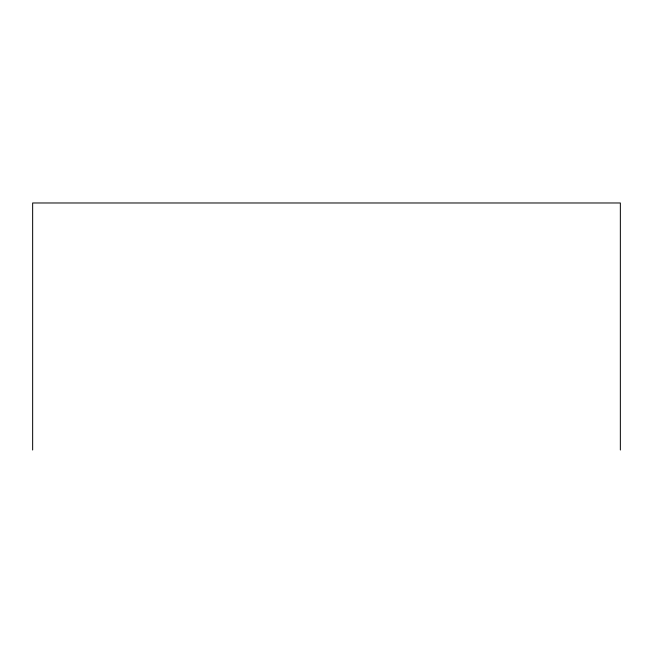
<?xml version="1.0" encoding="UTF-8"?>
<svg xmlns="http://www.w3.org/2000/svg" width="653" height="653" viewBox="0 0 653 653"><rect width="100%" height="100%" fill="white"/><g stroke="black" fill="none" stroke-linecap="round" stroke-linejoin="round"><path stroke-width="0.98" d="M620.35 450.023L620.35 202.977L32.65 202.977L32.65 450.023"/></g></svg>
